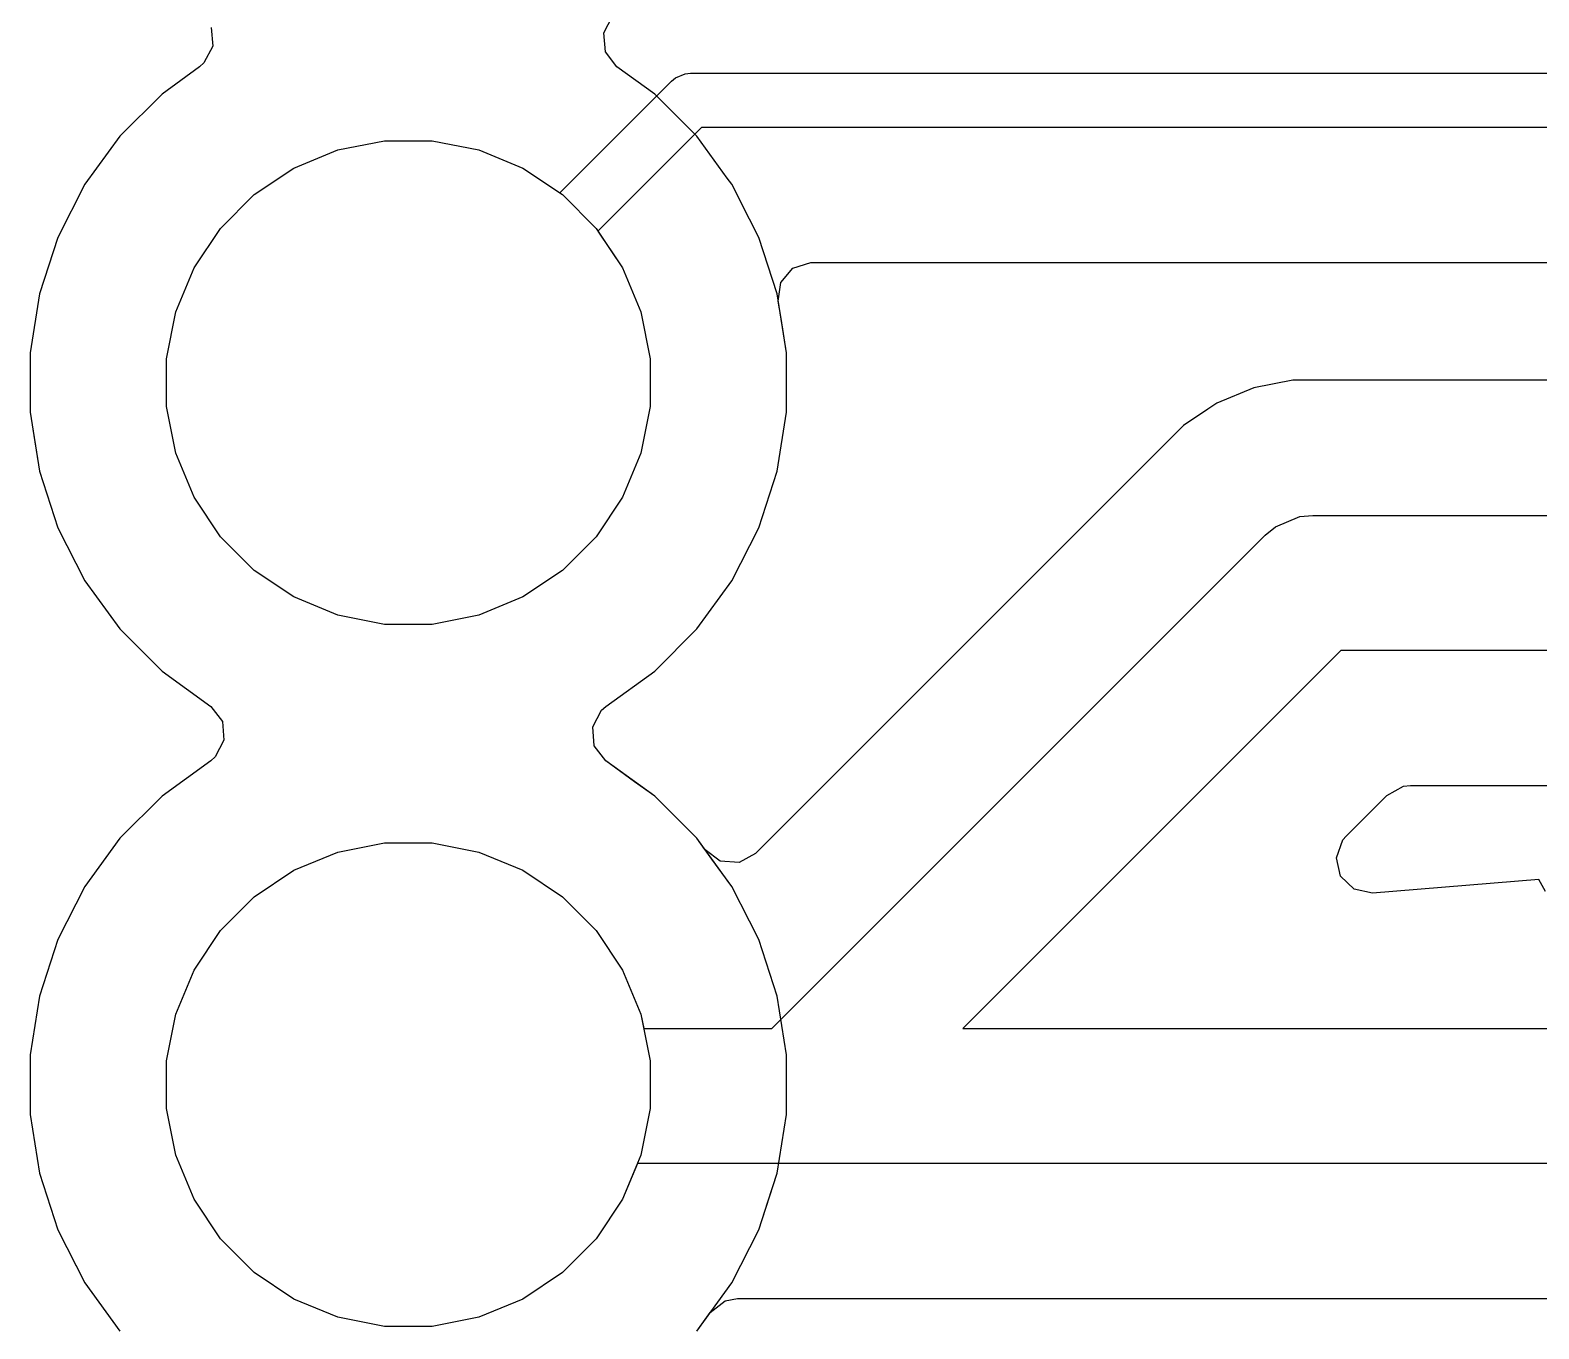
# Model space of a CAD drawing. Header units: inches. Extents: x 6.57 to 9.79, y -8.72 to -3.17.
# Drawn here: x 7.4468 to 7.6668, y -8.5182 to -8.3289 of the extents above; entities that cross this region are included whole.
import ezdxf

# ---------------------------------------------------------------- set-up
doc = ezdxf.new("R2010")
doc.units = ezdxf.units.IN
doc.header["$MEASUREMENT"] = 0
doc.layers.add('In2.Cu', color=33, linetype='CONTINUOUS', true_color=0xce7d2c)

msp = doc.modelspace()

# ---------------------------------------------------------------- linework, layer by layer
at = {"layer": 'In2.Cu', "linetype": 'CONTINUOUS'}
for p, q in [((7.47322, -8.32848), (7.47346, -8.33122)), ((7.47322, -8.32848), (7.47346, -8.33122)), ((7.47322, -8.32848), (7.47346, -8.33122)), ((7.47322, -8.32848), (7.47346, -8.33122)), ((7.53047, -8.32928), (7.53176, -8.32685)), ((7.53047, -8.32928), (7.53176, -8.32685)), ((7.53047, -8.32928), (7.53176, -8.32685)), ((7.53071, -8.33202), (7.53047, -8.32928)), ((7.53071, -8.33202), (7.53047, -8.32928)), ((7.53071, -8.33202), (7.53047, -8.32928)), ((7.47346, -8.33122), (7.47217, -8.33365)), ((7.47346, -8.33122), (7.47217, -8.33365)), ((7.47346, -8.33122), (7.47217, -8.33365)), ((7.47346, -8.33122), (7.47217, -8.33365)), ((7.53239, -8.3342), (7.53071, -8.33202)), ((7.53239, -8.3342), (7.53071, -8.33202)), ((7.53239, -8.3342), (7.53071, -8.33202)), ((7.47154, -8.3342), (7.46605, -8.33819)), ((7.47154, -8.3342), (7.46605, -8.33819)), ((7.47154, -8.3342), (7.46605, -8.33819)), ((7.47154, -8.3342), (7.46605, -8.33819)), ((7.47217, -8.33365), (7.47154, -8.3342)), ((7.47217, -8.33365), (7.47154, -8.3342)), ((7.47217, -8.33365), (7.47154, -8.3342)), ((7.47217, -8.33365), (7.47154, -8.3342)), ((7.53789, -8.33819), (7.53239, -8.3342)), ((7.53789, -8.33819), (7.53239, -8.3342)), ((7.53789, -8.33819), (7.53239, -8.3342)), ((7.52405, -8.3526), (7.54032, -8.33632)), ((7.54032, -8.33632), (7.54092, -8.33584)), ((7.54092, -8.33584), (7.54234, -8.33525)), ((7.54234, -8.33525), (7.54311, -8.33517)), ((7.54311, -8.33517), (7.79013, -8.33517)), ((7.46605, -8.33819), (7.45991, -8.34433)), ((7.46605, -8.33819), (7.45991, -8.34433)), ((7.46605, -8.33819), (7.45991, -8.34433)), ((7.46605, -8.33819), (7.45991, -8.34433)), ((7.46605, -8.33819), (7.46605, -8.33819)), ((7.46605, -8.33819), (7.46605, -8.33819)), ((7.46605, -8.33819), (7.46605, -8.33819)), ((7.46605, -8.33819), (7.46605, -8.33819)), ((7.54402, -8.34433), (7.53789, -8.33819)), ((7.53789, -8.33819), (7.53789, -8.33819)), ((7.54402, -8.34433), (7.53789, -8.33819)), ((7.53789, -8.33819), (7.53789, -8.33819)), ((7.54402, -8.34433), (7.53789, -8.33819)), ((7.53789, -8.33819), (7.53789, -8.33819)), ((7.54474, -8.34305), (7.52962, -8.35817)), ((7.79176, -8.34305), (7.54474, -8.34305)), ((7.45991, -8.34433), (7.45481, -8.35135)), ((7.45991, -8.34433), (7.45481, -8.35135)), ((7.45991, -8.34433), (7.45481, -8.35135)), ((7.45991, -8.34433), (7.45481, -8.35135)), ((7.45991, -8.34433), (7.45991, -8.34433)), ((7.45991, -8.34433), (7.45991, -8.34433)), ((7.45991, -8.34433), (7.45991, -8.34433)), ((7.45991, -8.34433), (7.45991, -8.34433)), ((7.49168, -8.34634), (7.49849, -8.34499)), ((7.49168, -8.34634), (7.49849, -8.34499)), ((7.49168, -8.34634), (7.49849, -8.34499)), ((7.49168, -8.34634), (7.49849, -8.34499)), ((7.49849, -8.34499), (7.50544, -8.34499)), ((7.49849, -8.34499), (7.50544, -8.34499)), ((7.49849, -8.34499), (7.50544, -8.34499)), ((7.49849, -8.34499), (7.50544, -8.34499)), ((7.50544, -8.34499), (7.51225, -8.34634)), ((7.50544, -8.34499), (7.51225, -8.34634)), ((7.50544, -8.34499), (7.51225, -8.34634)), ((7.50544, -8.34499), (7.51225, -8.34634)), ((7.54847, -8.35045), (7.54402, -8.34433)), ((7.54402, -8.34433), (7.54402, -8.34433)), ((7.54847, -8.35045), (7.54402, -8.34433)), ((7.54402, -8.34433), (7.54402, -8.34433)), ((7.54847, -8.35045), (7.54402, -8.34433)), ((7.54402, -8.34433), (7.54402, -8.34433)), ((7.48526, -8.349), (7.49168, -8.34634)), ((7.48526, -8.349), (7.49168, -8.34634)), ((7.48526, -8.349), (7.49168, -8.34634)), ((7.48526, -8.349), (7.49168, -8.34634)), ((7.51225, -8.34634), (7.51867, -8.349)), ((7.51225, -8.34634), (7.51867, -8.349)), ((7.51225, -8.34634), (7.51867, -8.349)), ((7.51225, -8.34634), (7.51867, -8.349)), ((7.47949, -8.35286), (7.48526, -8.349)), ((7.47949, -8.35286), (7.48526, -8.349)), ((7.47949, -8.35286), (7.48526, -8.349)), ((7.47949, -8.35286), (7.48526, -8.349)), ((7.51867, -8.349), (7.52444, -8.35286)), ((7.51867, -8.349), (7.52405, -8.3526)), ((7.51867, -8.349), (7.52444, -8.35286)), ((7.51867, -8.349), (7.52444, -8.35286)), ((7.54912, -8.35135), (7.54847, -8.35045)), ((7.54912, -8.35135), (7.54847, -8.35045)), ((7.54912, -8.35135), (7.54847, -8.35045)), ((7.45481, -8.35135), (7.45087, -8.35909)), ((7.45481, -8.35135), (7.45087, -8.35909)), ((7.45481, -8.35135), (7.45087, -8.35909)), ((7.45481, -8.35135), (7.45087, -8.35909)), ((7.5517, -8.35641), (7.54912, -8.35135)), ((7.5517, -8.35641), (7.54912, -8.35135)), ((7.5517, -8.35641), (7.54912, -8.35135)), ((7.47458, -8.35777), (7.47949, -8.35286)), ((7.47458, -8.35777), (7.47949, -8.35286)), ((7.47458, -8.35777), (7.47949, -8.35286)), ((7.47458, -8.35777), (7.47949, -8.35286)), ((7.52444, -8.35286), (7.52936, -8.35777)), ((7.52444, -8.35286), (7.52936, -8.35777)), ((7.52444, -8.35286), (7.52936, -8.35777)), ((7.55306, -8.35909), (7.5517, -8.35641)), ((7.55306, -8.35909), (7.5517, -8.35641)), ((7.55306, -8.35909), (7.5517, -8.35641)), ((7.45087, -8.35909), (7.44819, -8.36734)), ((7.45087, -8.35909), (7.44819, -8.36734)), ((7.45087, -8.35909), (7.44819, -8.36734)), ((7.45087, -8.35909), (7.44819, -8.36734)), ((7.45087, -8.35909), (7.45087, -8.35909)), ((7.45087, -8.35909), (7.45087, -8.35909)), ((7.45087, -8.35909), (7.45087, -8.35909)), ((7.45087, -8.35909), (7.45087, -8.35909)), ((7.47072, -8.36355), (7.47458, -8.35777)), ((7.47072, -8.36355), (7.47458, -8.35777)), ((7.47072, -8.36355), (7.47458, -8.35777)), ((7.47072, -8.36355), (7.47458, -8.35777)), ((7.52936, -8.35777), (7.53321, -8.36355)), ((7.52936, -8.35777), (7.53321, -8.36355)), ((7.52936, -8.35777), (7.53321, -8.36355)), ((7.52962, -8.35817), (7.53321, -8.36355)), ((7.55575, -8.36734), (7.55306, -8.35909)), ((7.55306, -8.35909), (7.55306, -8.35909)), ((7.55575, -8.36734), (7.55306, -8.35909)), ((7.55306, -8.35909), (7.55306, -8.35909)), ((7.55575, -8.36734), (7.55306, -8.35909)), ((7.55306, -8.35909), (7.55306, -8.35909)), ((7.46806, -8.36996), (7.47072, -8.36355)), ((7.46806, -8.36996), (7.47072, -8.36355)), ((7.46806, -8.36996), (7.47072, -8.36355)), ((7.46806, -8.36996), (7.47072, -8.36355)), ((7.53321, -8.36355), (7.53587, -8.36996)), ((7.53321, -8.36355), (7.53587, -8.36996)), ((7.53321, -8.36355), (7.53587, -8.36996)), ((7.53321, -8.36355), (7.53587, -8.36996)), ((7.55627, -8.36567), (7.55804, -8.36356)), ((7.55804, -8.36356), (7.56067, -8.36275)), ((7.56067, -8.36275), (7.56073, -8.36275)), ((7.56073, -8.36275), (7.78834, -8.36275)), ((7.55591, -8.3684), (7.55627, -8.36567)), ((7.44819, -8.36734), (7.44683, -8.37591)), ((7.44819, -8.36734), (7.44683, -8.37591)), ((7.44819, -8.36734), (7.44683, -8.37591)), ((7.44819, -8.36734), (7.44683, -8.37591)), ((7.44819, -8.36734), (7.44819, -8.36734)), ((7.5571, -8.37591), (7.55575, -8.36734)), ((7.5571, -8.37591), (7.55575, -8.36734)), ((7.5571, -8.37591), (7.55575, -8.36734)), ((7.4667, -8.37678), (7.46806, -8.36996)), ((7.4667, -8.37678), (7.46806, -8.36996)), ((7.4667, -8.37678), (7.46806, -8.36996)), ((7.4667, -8.37678), (7.46806, -8.36996)), ((7.53587, -8.36996), (7.53723, -8.37678)), ((7.53587, -8.36996), (7.53723, -8.37678)), ((7.53587, -8.36996), (7.53723, -8.37678)), ((7.53587, -8.36996), (7.53723, -8.37678)), ((7.55631, -8.3709), (7.55591, -8.3684)), ((7.5571, -8.37591), (7.55631, -8.3709)), ((7.44683, -8.37591), (7.44683, -8.38459)), ((7.44683, -8.37591), (7.44683, -8.38459)), ((7.44683, -8.37591), (7.44683, -8.38459)), ((7.44683, -8.37591), (7.44683, -8.38459)), ((7.4667, -8.38372), (7.4667, -8.37678)), ((7.4667, -8.38372), (7.4667, -8.37678)), ((7.4667, -8.38372), (7.4667, -8.37678)), ((7.4667, -8.38372), (7.4667, -8.37678)), ((7.53723, -8.37678), (7.53723, -8.38372)), ((7.53723, -8.37678), (7.53723, -8.38372)), ((7.53723, -8.37678), (7.53723, -8.38372)), ((7.53723, -8.37678), (7.53723, -8.38372)), ((7.5571, -8.38272), (7.5571, -8.37591)), ((7.5571, -8.38459), (7.5571, -8.37591)), ((7.5571, -8.38459), (7.5571, -8.37591)), ((7.5571, -8.38459), (7.5571, -8.37591)), ((7.62524, -8.38104), (7.61986, -8.38326)), ((7.63095, -8.3799), (7.62524, -8.38104)), ((7.62524, -8.38104), (7.62524, -8.38104)), ((7.71477, -8.3799), (7.63095, -8.3799)), ((7.5571, -8.38459), (7.5571, -8.38272)), ((7.61986, -8.38326), (7.61857, -8.38413)), ((7.61986, -8.38326), (7.61986, -8.38326)), ((7.61986, -8.38326), (7.61986, -8.38326)), ((7.44683, -8.38459), (7.44819, -8.39316)), ((7.44683, -8.38459), (7.44751, -8.38888)), ((7.44683, -8.38459), (7.44819, -8.39316)), ((7.44683, -8.38459), (7.44819, -8.39316)), ((7.46806, -8.39054), (7.4667, -8.38372)), ((7.46806, -8.39054), (7.4667, -8.38372)), ((7.46806, -8.39054), (7.4667, -8.38372)), ((7.46806, -8.39054), (7.4667, -8.38372)), ((7.53723, -8.38372), (7.53587, -8.39054)), ((7.53723, -8.38372), (7.53587, -8.39054)), ((7.53723, -8.38372), (7.53587, -8.39054)), ((7.53723, -8.38372), (7.53587, -8.39054)), ((7.55575, -8.39316), (7.5571, -8.38459)), ((7.55575, -8.39316), (7.5571, -8.38459)), ((7.55575, -8.39316), (7.5571, -8.38459)), ((7.55575, -8.39316), (7.5571, -8.38459)), ((7.61857, -8.38413), (7.61502, -8.3865)), ((7.61857, -8.38413), (7.61857, -8.38413)), ((7.61502, -8.3865), (7.55261, -8.44891)), ((7.61502, -8.3865), (7.61502, -8.3865)), ((7.44751, -8.38888), (7.44819, -8.39316)), ((7.47072, -8.39695), (7.46806, -8.39054)), ((7.47072, -8.39695), (7.46806, -8.39054)), ((7.47072, -8.39695), (7.46806, -8.39054)), ((7.47072, -8.39695), (7.46806, -8.39054)), ((7.53587, -8.39054), (7.53321, -8.39695)), ((7.53587, -8.39054), (7.53321, -8.39695)), ((7.53587, -8.39054), (7.53321, -8.39695)), ((7.53587, -8.39054), (7.53321, -8.39695)), ((7.44819, -8.39316), (7.45087, -8.40142)), ((7.44819, -8.39316), (7.45087, -8.40142)), ((7.44819, -8.39316), (7.45087, -8.40142)), ((7.44819, -8.39316), (7.45087, -8.40142)), ((7.55306, -8.40142), (7.55575, -8.39316)), ((7.55306, -8.40142), (7.55575, -8.39316)), ((7.55306, -8.40142), (7.55575, -8.39316)), ((7.55306, -8.40142), (7.55575, -8.39316)), ((7.47458, -8.40273), (7.47072, -8.39695)), ((7.47458, -8.40273), (7.47072, -8.39695)), ((7.47458, -8.40273), (7.47072, -8.39695)), ((7.47458, -8.40273), (7.47072, -8.39695)), ((7.53321, -8.39695), (7.52936, -8.40273)), ((7.53321, -8.39695), (7.52936, -8.40273)), ((7.53321, -8.39695), (7.52936, -8.40273)), ((7.53321, -8.39695), (7.52936, -8.40273)), ((7.62839, -8.40127), (7.63194, -8.3998)), ((7.63194, -8.3998), (7.63386, -8.39961)), ((7.63194, -8.3998), (7.63194, -8.3998)), ((7.63386, -8.39961), (7.72155, -8.39961)), ((7.45087, -8.40142), (7.45087, -8.40142)), ((7.45087, -8.40142), (7.45481, -8.40915)), ((7.45087, -8.40142), (7.45087, -8.40142)), ((7.45087, -8.40142), (7.45481, -8.40915)), ((7.45087, -8.40142), (7.45087, -8.40142)), ((7.45087, -8.40142), (7.45481, -8.40915)), ((7.45087, -8.40142), (7.45087, -8.40142)), ((7.45087, -8.40142), (7.45481, -8.40915)), ((7.47949, -8.40764), (7.47458, -8.40273)), ((7.47949, -8.40764), (7.47458, -8.40273)), ((7.47949, -8.40764), (7.47458, -8.40273)), ((7.47949, -8.40764), (7.47458, -8.40273)), ((7.52936, -8.40273), (7.52444, -8.40764)), ((7.52936, -8.40273), (7.52444, -8.40764)), ((7.52936, -8.40273), (7.52444, -8.40764)), ((7.52936, -8.40273), (7.52444, -8.40764)), ((7.54912, -8.40915), (7.55306, -8.40142)), ((7.54912, -8.40915), (7.55306, -8.40142)), ((7.54912, -8.40915), (7.55306, -8.40142)), ((7.54912, -8.40915), (7.55306, -8.40142)), ((7.55498, -8.47441), (7.6269, -8.40249)), ((7.6269, -8.40249), (7.62839, -8.40127)), ((7.48526, -8.4115), (7.47949, -8.40764)), ((7.48526, -8.4115), (7.47949, -8.40764)), ((7.48526, -8.4115), (7.47949, -8.40764)), ((7.48526, -8.4115), (7.47949, -8.40764)), ((7.52444, -8.40764), (7.51867, -8.4115)), ((7.52444, -8.40764), (7.51867, -8.4115)), ((7.52444, -8.40764), (7.51867, -8.4115)), ((7.52444, -8.40764), (7.51867, -8.4115)), ((7.45481, -8.40915), (7.45991, -8.41617)), ((7.45481, -8.40915), (7.45991, -8.41617)), ((7.45481, -8.40915), (7.45991, -8.41617)), ((7.45481, -8.40915), (7.45991, -8.41617)), ((7.54402, -8.41617), (7.54912, -8.40915)), ((7.54402, -8.41617), (7.54912, -8.40915)), ((7.54402, -8.41617), (7.54912, -8.40915)), ((7.54402, -8.41617), (7.54912, -8.40915)), ((7.49168, -8.41416), (7.48526, -8.4115)), ((7.49168, -8.41416), (7.48526, -8.4115)), ((7.49168, -8.41416), (7.48526, -8.4115)), ((7.49168, -8.41416), (7.48526, -8.4115)), ((7.51867, -8.4115), (7.51225, -8.41416)), ((7.51867, -8.4115), (7.51225, -8.41416)), ((7.51867, -8.4115), (7.51225, -8.41416)), ((7.51867, -8.4115), (7.51225, -8.41416)), ((7.49849, -8.41551), (7.49168, -8.41416)), ((7.49849, -8.41551), (7.49168, -8.41416)), ((7.49849, -8.41551), (7.49168, -8.41416)), ((7.49849, -8.41551), (7.49168, -8.41416)), ((7.51225, -8.41416), (7.50544, -8.41551)), ((7.51225, -8.41416), (7.50544, -8.41551)), ((7.51225, -8.41416), (7.50544, -8.41551)), ((7.51225, -8.41416), (7.50544, -8.41551)), ((7.45991, -8.41617), (7.45991, -8.41617)), ((7.45991, -8.41617), (7.46605, -8.42231)), ((7.45991, -8.41617), (7.45991, -8.41617)), ((7.45991, -8.41617), (7.46605, -8.42231)), ((7.45991, -8.41617), (7.45991, -8.41617)), ((7.45991, -8.41617), (7.46605, -8.42231)), ((7.45991, -8.41617), (7.45991, -8.41617)), ((7.45991, -8.41617), (7.46605, -8.42231)), ((7.50544, -8.41551), (7.49849, -8.41551)), ((7.50544, -8.41551), (7.49849, -8.41551)), ((7.50544, -8.41551), (7.49849, -8.41551)), ((7.50544, -8.41551), (7.49849, -8.41551)), ((7.53789, -8.42231), (7.54402, -8.41617)), ((7.53789, -8.42231), (7.54402, -8.41617)), ((7.53789, -8.42231), (7.54402, -8.41617)), ((7.53789, -8.42231), (7.54402, -8.41617)), ((7.63794, -8.41929), (7.58282, -8.47441)), ((7.72155, -8.41929), (7.63794, -8.41929)), ((7.46605, -8.42231), (7.46605, -8.42231)), ((7.46605, -8.42231), (7.47317, -8.42748)), ((7.46605, -8.42231), (7.46605, -8.42231)), ((7.46605, -8.42231), (7.47317, -8.42748)), ((7.46605, -8.42231), (7.46605, -8.42231)), ((7.46605, -8.42231), (7.47317, -8.42748)), ((7.46605, -8.42231), (7.46605, -8.42231)), ((7.46605, -8.42231), (7.47317, -8.42748)), ((7.53076, -8.42748), (7.53789, -8.42231)), ((7.53076, -8.42748), (7.53789, -8.42231)), ((7.53076, -8.42748), (7.53789, -8.42231)), ((7.53076, -8.42748), (7.53789, -8.42231)), ((7.53789, -8.42231), (7.53789, -8.42231)), ((7.53789, -8.42231), (7.53789, -8.42231)), ((7.53789, -8.42231), (7.53789, -8.42231)), ((7.53789, -8.42231), (7.53789, -8.42231)), ((7.53789, -8.42231), (7.53789, -8.42231)), ((7.53789, -8.42231), (7.53789, -8.42231)), ((7.53789, -8.42231), (7.53789, -8.42231)), ((7.53789, -8.42231), (7.53789, -8.42231)), ((7.47317, -8.42748), (7.47485, -8.42966)), ((7.47317, -8.42748), (7.47485, -8.42966)), ((7.47317, -8.42748), (7.47485, -8.42966)), ((7.47317, -8.42748), (7.47485, -8.42966)), ((7.53013, -8.42803), (7.53076, -8.42748)), ((7.53013, -8.42803), (7.53076, -8.42748)), ((7.53013, -8.42803), (7.53076, -8.42748)), ((7.53013, -8.42803), (7.53076, -8.42748)), ((7.47485, -8.42966), (7.47508, -8.4324)), ((7.47485, -8.42966), (7.47508, -8.4324)), ((7.47485, -8.42966), (7.47508, -8.4324)), ((7.47485, -8.42966), (7.47508, -8.4324)), ((7.52885, -8.43046), (7.53013, -8.42803)), ((7.52885, -8.43046), (7.53013, -8.42803)), ((7.52885, -8.43046), (7.53013, -8.42803)), ((7.52885, -8.43046), (7.53013, -8.42803)), ((7.52908, -8.4332), (7.52885, -8.43046)), ((7.52908, -8.4332), (7.52885, -8.43046)), ((7.52908, -8.4332), (7.52885, -8.43046)), ((7.52908, -8.4332), (7.52885, -8.43046)), ((7.47508, -8.4324), (7.4738, -8.43483)), ((7.47508, -8.4324), (7.4738, -8.43483)), ((7.47508, -8.4324), (7.4738, -8.43483)), ((7.47508, -8.4324), (7.4738, -8.43483)), ((7.53076, -8.43538), (7.52908, -8.4332)), ((7.53076, -8.43538), (7.52908, -8.4332)), ((7.53076, -8.43538), (7.52908, -8.4332)), ((7.53076, -8.43538), (7.52908, -8.4332)), ((7.47317, -8.43538), (7.46605, -8.44056)), ((7.47317, -8.43538), (7.46605, -8.44056)), ((7.47317, -8.43538), (7.46605, -8.44056)), ((7.47317, -8.43538), (7.46605, -8.44056)), ((7.4738, -8.43483), (7.47317, -8.43538)), ((7.4738, -8.43483), (7.47317, -8.43538)), ((7.4738, -8.43483), (7.47317, -8.43538)), ((7.4738, -8.43483), (7.47317, -8.43538)), ((7.53497, -8.43844), (7.53076, -8.43538)), ((7.53789, -8.44056), (7.53076, -8.43538)), ((7.53789, -8.44056), (7.53076, -8.43538)), ((7.53789, -8.44056), (7.53076, -8.43538)), ((7.53789, -8.44056), (7.53497, -8.43844)), ((7.46605, -8.44056), (7.45991, -8.44669)), ((7.46605, -8.44056), (7.45991, -8.44669)), ((7.46605, -8.44056), (7.45991, -8.44669)), ((7.46605, -8.44056), (7.45991, -8.44669)), ((7.46605, -8.44056), (7.46605, -8.44056)), ((7.46605, -8.44056), (7.46605, -8.44056)), ((7.46605, -8.44056), (7.46605, -8.44056)), ((7.46605, -8.44056), (7.46605, -8.44056)), ((7.54402, -8.44669), (7.53789, -8.44056)), ((7.54402, -8.44669), (7.53789, -8.44056)), ((7.54402, -8.44669), (7.53789, -8.44056)), ((7.54402, -8.44669), (7.53789, -8.44056)), ((7.63872, -8.44637), (7.64467, -8.44043)), ((7.64467, -8.44043), (7.64708, -8.43911)), ((7.64708, -8.43911), (7.64812, -8.439)), ((7.64812, -8.439), (7.66886, -8.439)), ((7.45991, -8.44669), (7.45481, -8.45371)), ((7.45991, -8.44669), (7.45481, -8.45371)), ((7.45991, -8.44669), (7.45481, -8.45371)), ((7.45991, -8.44669), (7.45481, -8.45371)), ((7.45991, -8.44669), (7.45991, -8.44669)), ((7.45991, -8.44669), (7.45991, -8.44669)), ((7.45991, -8.44669), (7.45991, -8.44669)), ((7.45991, -8.44669), (7.45991, -8.44669)), ((7.54624, -8.44975), (7.54402, -8.44669)), ((7.54402, -8.44669), (7.54402, -8.44669)), ((7.54521, -8.44833), (7.54402, -8.44669)), ((7.54402, -8.44669), (7.54402, -8.44669)), ((7.54847, -8.45282), (7.54402, -8.44669)), ((7.54402, -8.44669), (7.54402, -8.44669)), ((7.54624, -8.44975), (7.54402, -8.44669)), ((7.54402, -8.44669), (7.54402, -8.44669)), ((7.6373, -8.44952), (7.63824, -8.44694)), ((7.63824, -8.44694), (7.63872, -8.44637)), ((7.48526, -8.45136), (7.49168, -8.44871)), ((7.48526, -8.45136), (7.49168, -8.44871)), ((7.48526, -8.45136), (7.49168, -8.44871)), ((7.48526, -8.45136), (7.49168, -8.44871)), ((7.49168, -8.44871), (7.49849, -8.44735)), ((7.49168, -8.44871), (7.49849, -8.44735)), ((7.49168, -8.44871), (7.49849, -8.44735)), ((7.49168, -8.44871), (7.49849, -8.44735)), ((7.49849, -8.44735), (7.50544, -8.44735)), ((7.49849, -8.44735), (7.50544, -8.44735)), ((7.49849, -8.44735), (7.50544, -8.44735)), ((7.49849, -8.44735), (7.50544, -8.44735)), ((7.50544, -8.44735), (7.51225, -8.44871)), ((7.50544, -8.44735), (7.51225, -8.44871)), ((7.50544, -8.44735), (7.51225, -8.44871)), ((7.50544, -8.44735), (7.51225, -8.44871)), ((7.51225, -8.44871), (7.51867, -8.45136)), ((7.51225, -8.44871), (7.51867, -8.45136)), ((7.51225, -8.44871), (7.51867, -8.45136)), ((7.51225, -8.44871), (7.51867, -8.45136)), ((7.54525, -8.44838), (7.54521, -8.44833)), ((7.54745, -8.45003), (7.54525, -8.44838)), ((7.55261, -8.44891), (7.5502, -8.45023)), ((7.47949, -8.45522), (7.48526, -8.45136)), ((7.47949, -8.45522), (7.48526, -8.45136)), ((7.47949, -8.45522), (7.48526, -8.45136)), ((7.47949, -8.45522), (7.48526, -8.45136)), ((7.51867, -8.45136), (7.52444, -8.45522)), ((7.51867, -8.45136), (7.52444, -8.45522)), ((7.51867, -8.45136), (7.52444, -8.45522)), ((7.51867, -8.45136), (7.52444, -8.45522)), ((7.54912, -8.45371), (7.54624, -8.44975)), ((7.54912, -8.45371), (7.54624, -8.44975)), ((7.5502, -8.45023), (7.54745, -8.45003)), ((7.63791, -8.45221), (7.6373, -8.44952)), ((7.45481, -8.45371), (7.45087, -8.46145)), ((7.45481, -8.45371), (7.45087, -8.46145)), ((7.45481, -8.45371), (7.45087, -8.46145)), ((7.45481, -8.45371), (7.45087, -8.46145)), ((7.54912, -8.45371), (7.54847, -8.45282)), ((7.5517, -8.45877), (7.54912, -8.45371)), ((7.5517, -8.45877), (7.54912, -8.45371)), ((7.5517, -8.45877), (7.54912, -8.45371)), ((7.63988, -8.45413), (7.63791, -8.45221)), ((7.6668, -8.4527), (7.64257, -8.45469)), ((7.6678, -8.45444), (7.6668, -8.4527)), ((7.47458, -8.46013), (7.47949, -8.45522)), ((7.47458, -8.46013), (7.47949, -8.45522)), ((7.47458, -8.46013), (7.47949, -8.45522)), ((7.47458, -8.46013), (7.47949, -8.45522)), ((7.52444, -8.45522), (7.52936, -8.46013)), ((7.52444, -8.45522), (7.52936, -8.46013)), ((7.52444, -8.45522), (7.52936, -8.46013)), ((7.52444, -8.45522), (7.52936, -8.46013)), ((7.64257, -8.45469), (7.63988, -8.45413)), ((7.47072, -8.46591), (7.47458, -8.46013)), ((7.47072, -8.46591), (7.47458, -8.46013)), ((7.47072, -8.46591), (7.47458, -8.46013)), ((7.47072, -8.46591), (7.47458, -8.46013)), ((7.52936, -8.46013), (7.53321, -8.46591)), ((7.52936, -8.46013), (7.53321, -8.46591)), ((7.52936, -8.46013), (7.53321, -8.46591)), ((7.52936, -8.46013), (7.53321, -8.46591)), ((7.55306, -8.46145), (7.5517, -8.45877)), ((7.55306, -8.46145), (7.5517, -8.45877)), ((7.55306, -8.46145), (7.5517, -8.45877)), ((7.45087, -8.46145), (7.44819, -8.4697)), ((7.45087, -8.46145), (7.44819, -8.4697)), ((7.45087, -8.46145), (7.44819, -8.4697)), ((7.45087, -8.46145), (7.44819, -8.4697)), ((7.45087, -8.46145), (7.45087, -8.46145)), ((7.45087, -8.46145), (7.45087, -8.46145)), ((7.45087, -8.46145), (7.45087, -8.46145)), ((7.45087, -8.46145), (7.45087, -8.46145)), ((7.55575, -8.4697), (7.55306, -8.46145)), ((7.55306, -8.46145), (7.55306, -8.46145)), ((7.55575, -8.4697), (7.55306, -8.46145)), ((7.55306, -8.46145), (7.55306, -8.46145)), ((7.55575, -8.4697), (7.55306, -8.46145)), ((7.55306, -8.46145), (7.55306, -8.46145)), ((7.46806, -8.47233), (7.47072, -8.46591)), ((7.46806, -8.47233), (7.47072, -8.46591)), ((7.46806, -8.47233), (7.47072, -8.46591)), ((7.46806, -8.47233), (7.47072, -8.46591)), ((7.53321, -8.46591), (7.53587, -8.47233)), ((7.53321, -8.46591), (7.53587, -8.47233)), ((7.53321, -8.46591), (7.53587, -8.47233)), ((7.53321, -8.46591), (7.53587, -8.47233)), ((7.44819, -8.4697), (7.44683, -8.47827)), ((7.44819, -8.4697), (7.44683, -8.47827)), ((7.44819, -8.4697), (7.44683, -8.47827)), ((7.44819, -8.4697), (7.44683, -8.47827)), ((7.5571, -8.47827), (7.55575, -8.4697)), ((7.5571, -8.47827), (7.55575, -8.4697)), ((7.5571, -8.47827), (7.55575, -8.4697)), ((7.4667, -8.47914), (7.46806, -8.47233)), ((7.4667, -8.47914), (7.46806, -8.47233)), ((7.4667, -8.47914), (7.46806, -8.47233)), ((7.4667, -8.47914), (7.46806, -8.47233)), ((7.53587, -8.47233), (7.53723, -8.47914)), ((7.53587, -8.47233), (7.53629, -8.47441)), ((7.53587, -8.47233), (7.53723, -8.47914)), ((7.53587, -8.47233), (7.53723, -8.47914)), ((7.53629, -8.47441), (7.55498, -8.47441)), ((7.58282, -8.47441), (7.59843, -8.47441)), ((7.59843, -8.47441), (7.72155, -8.47441)), ((7.44683, -8.47827), (7.44683, -8.48695)), ((7.44683, -8.47827), (7.44683, -8.48695)), ((7.44683, -8.47827), (7.44683, -8.48695)), ((7.44683, -8.47827), (7.44683, -8.48695)), ((7.4667, -8.48609), (7.4667, -8.47914)), ((7.4667, -8.48609), (7.4667, -8.47914)), ((7.4667, -8.48609), (7.4667, -8.47914)), ((7.4667, -8.48609), (7.4667, -8.47914)), ((7.53723, -8.47914), (7.53723, -8.48609)), ((7.53723, -8.47914), (7.53723, -8.48609)), ((7.53723, -8.47914), (7.53723, -8.48609)), ((7.5571, -8.48695), (7.5571, -8.47827)), ((7.5571, -8.48695), (7.5571, -8.47827)), ((7.5571, -8.48695), (7.5571, -8.47827)), ((7.46806, -8.4929), (7.4667, -8.48609)), ((7.46806, -8.4929), (7.4667, -8.48609)), ((7.46806, -8.4929), (7.4667, -8.48609)), ((7.46806, -8.4929), (7.4667, -8.48609)), ((7.53723, -8.48609), (7.53587, -8.4929)), ((7.53723, -8.48609), (7.53587, -8.4929)), ((7.53723, -8.48609), (7.53587, -8.4929)), ((7.44683, -8.48695), (7.44819, -8.49552)), ((7.44683, -8.48695), (7.44819, -8.49552)), ((7.44683, -8.48695), (7.44819, -8.49552)), ((7.44683, -8.48695), (7.44819, -8.49552)), ((7.55575, -8.49552), (7.5571, -8.48695)), ((7.55575, -8.49552), (7.5571, -8.48695)), ((7.55575, -8.49552), (7.5571, -8.48695)), ((7.47072, -8.49932), (7.46806, -8.4929)), ((7.47072, -8.49932), (7.46806, -8.4929)), ((7.47072, -8.49932), (7.46806, -8.4929)), ((7.47072, -8.49932), (7.46806, -8.4929)), ((7.53587, -8.4929), (7.53321, -8.49932)), ((7.53587, -8.4929), (7.53321, -8.49932)), ((7.53587, -8.4929), (7.53321, -8.49932)), ((7.44819, -8.49552), (7.45087, -8.50378)), ((7.44819, -8.49552), (7.45087, -8.50378)), ((7.44819, -8.49552), (7.45087, -8.50378)), ((7.44819, -8.49552), (7.45087, -8.50378)), ((7.53538, -8.49409), (7.53321, -8.49932)), ((7.55906, -8.49409), (7.53538, -8.49409)), ((7.55306, -8.50378), (7.55575, -8.49552)), ((7.55306, -8.50378), (7.55575, -8.49552)), ((7.5544, -8.49967), (7.55575, -8.49552)), ((7.59843, -8.49409), (7.55906, -8.49409)), ((7.72155, -8.49409), (7.59843, -8.49409)), ((7.47458, -8.50509), (7.47072, -8.49932)), ((7.47458, -8.50509), (7.47072, -8.49932)), ((7.47458, -8.50509), (7.47072, -8.49932)), ((7.47458, -8.50509), (7.47072, -8.49932)), ((7.53321, -8.49932), (7.52936, -8.50509)), ((7.53321, -8.49932), (7.52936, -8.50509)), ((7.53321, -8.49932), (7.52936, -8.50509)), ((7.53321, -8.49932), (7.52936, -8.50509)), ((7.55306, -8.50378), (7.5544, -8.49967)), ((7.45087, -8.50378), (7.45087, -8.50378)), ((7.45087, -8.50378), (7.45481, -8.51151)), ((7.45087, -8.50378), (7.45087, -8.50378)), ((7.45087, -8.50378), (7.45355, -8.50903)), ((7.45087, -8.50378), (7.45087, -8.50378)), ((7.45087, -8.50378), (7.45481, -8.51151)), ((7.45087, -8.50378), (7.45087, -8.50378)), ((7.45087, -8.50378), (7.45481, -8.51151)), ((7.54912, -8.51151), (7.55306, -8.50378)), ((7.54912, -8.51151), (7.55306, -8.50378)), ((7.54912, -8.51151), (7.55306, -8.50378)), ((7.47949, -8.51), (7.47458, -8.50509)), ((7.47949, -8.51), (7.47458, -8.50509)), ((7.47949, -8.51), (7.47458, -8.50509)), ((7.47949, -8.51), (7.47458, -8.50509)), ((7.52936, -8.50509), (7.52444, -8.51)), ((7.52936, -8.50509), (7.52444, -8.51)), ((7.52936, -8.50509), (7.52444, -8.51)), ((7.52936, -8.50509), (7.52444, -8.51)), ((7.45355, -8.50903), (7.45432, -8.51055)), ((7.45432, -8.51055), (7.45481, -8.51151)), ((7.48526, -8.51386), (7.47949, -8.51)), ((7.48526, -8.51386), (7.47949, -8.51)), ((7.48526, -8.51386), (7.47949, -8.51)), ((7.48526, -8.51386), (7.47949, -8.51)), ((7.52444, -8.51), (7.51867, -8.51386)), ((7.52444, -8.51), (7.51867, -8.51386)), ((7.52444, -8.51), (7.51867, -8.51386)), ((7.52444, -8.51), (7.51867, -8.51386)), ((7.45481, -8.51151), (7.45991, -8.51853)), ((7.45481, -8.51151), (7.45991, -8.51853)), ((7.45481, -8.51151), (7.45991, -8.51853)), ((7.45481, -8.51151), (7.45991, -8.51853)), ((7.54402, -8.51853), (7.54912, -8.51151)), ((7.54402, -8.51853), (7.54912, -8.51151)), ((7.54402, -8.51853), (7.54912, -8.51151)), ((7.49168, -8.51652), (7.48526, -8.51386)), ((7.49168, -8.51652), (7.48526, -8.51386)), ((7.49168, -8.51652), (7.48526, -8.51386)), ((7.49168, -8.51652), (7.48526, -8.51386)), ((7.51867, -8.51386), (7.51225, -8.51652)), ((7.51867, -8.51386), (7.51225, -8.51652)), ((7.51867, -8.51386), (7.51225, -8.51652)), ((7.51867, -8.51386), (7.51225, -8.51652)), ((7.546, -8.51581), (7.54818, -8.51413)), ((7.54818, -8.51413), (7.54995, -8.5138)), ((7.54995, -8.5138), (7.55614, -8.5138)), ((7.55614, -8.5138), (7.55614, -8.5138)), ((7.55614, -8.5138), (7.56197, -8.5138)), ((7.56197, -8.5138), (7.59552, -8.5138)), ((7.59552, -8.5138), (7.71477, -8.5138)), ((7.49849, -8.51788), (7.49168, -8.51652)), ((7.49849, -8.51788), (7.49168, -8.51652)), ((7.49849, -8.51788), (7.49168, -8.51652)), ((7.49849, -8.51788), (7.49168, -8.51652)), ((7.51225, -8.51652), (7.50544, -8.51788)), ((7.51225, -8.51652), (7.50544, -8.51788)), ((7.51225, -8.51652), (7.50544, -8.51788)), ((7.51225, -8.51652), (7.50544, -8.51788)), ((7.54402, -8.51853), (7.546, -8.51581)), ((7.50544, -8.51788), (7.49849, -8.51788)), ((7.50544, -8.51788), (7.49849, -8.51788)), ((7.50544, -8.51788), (7.49849, -8.51788)), ((7.50544, -8.51788), (7.49849, -8.51788))]:
    msp.add_line(p, q, dxfattribs=at)

doc.saveas('drawing.dxf')
